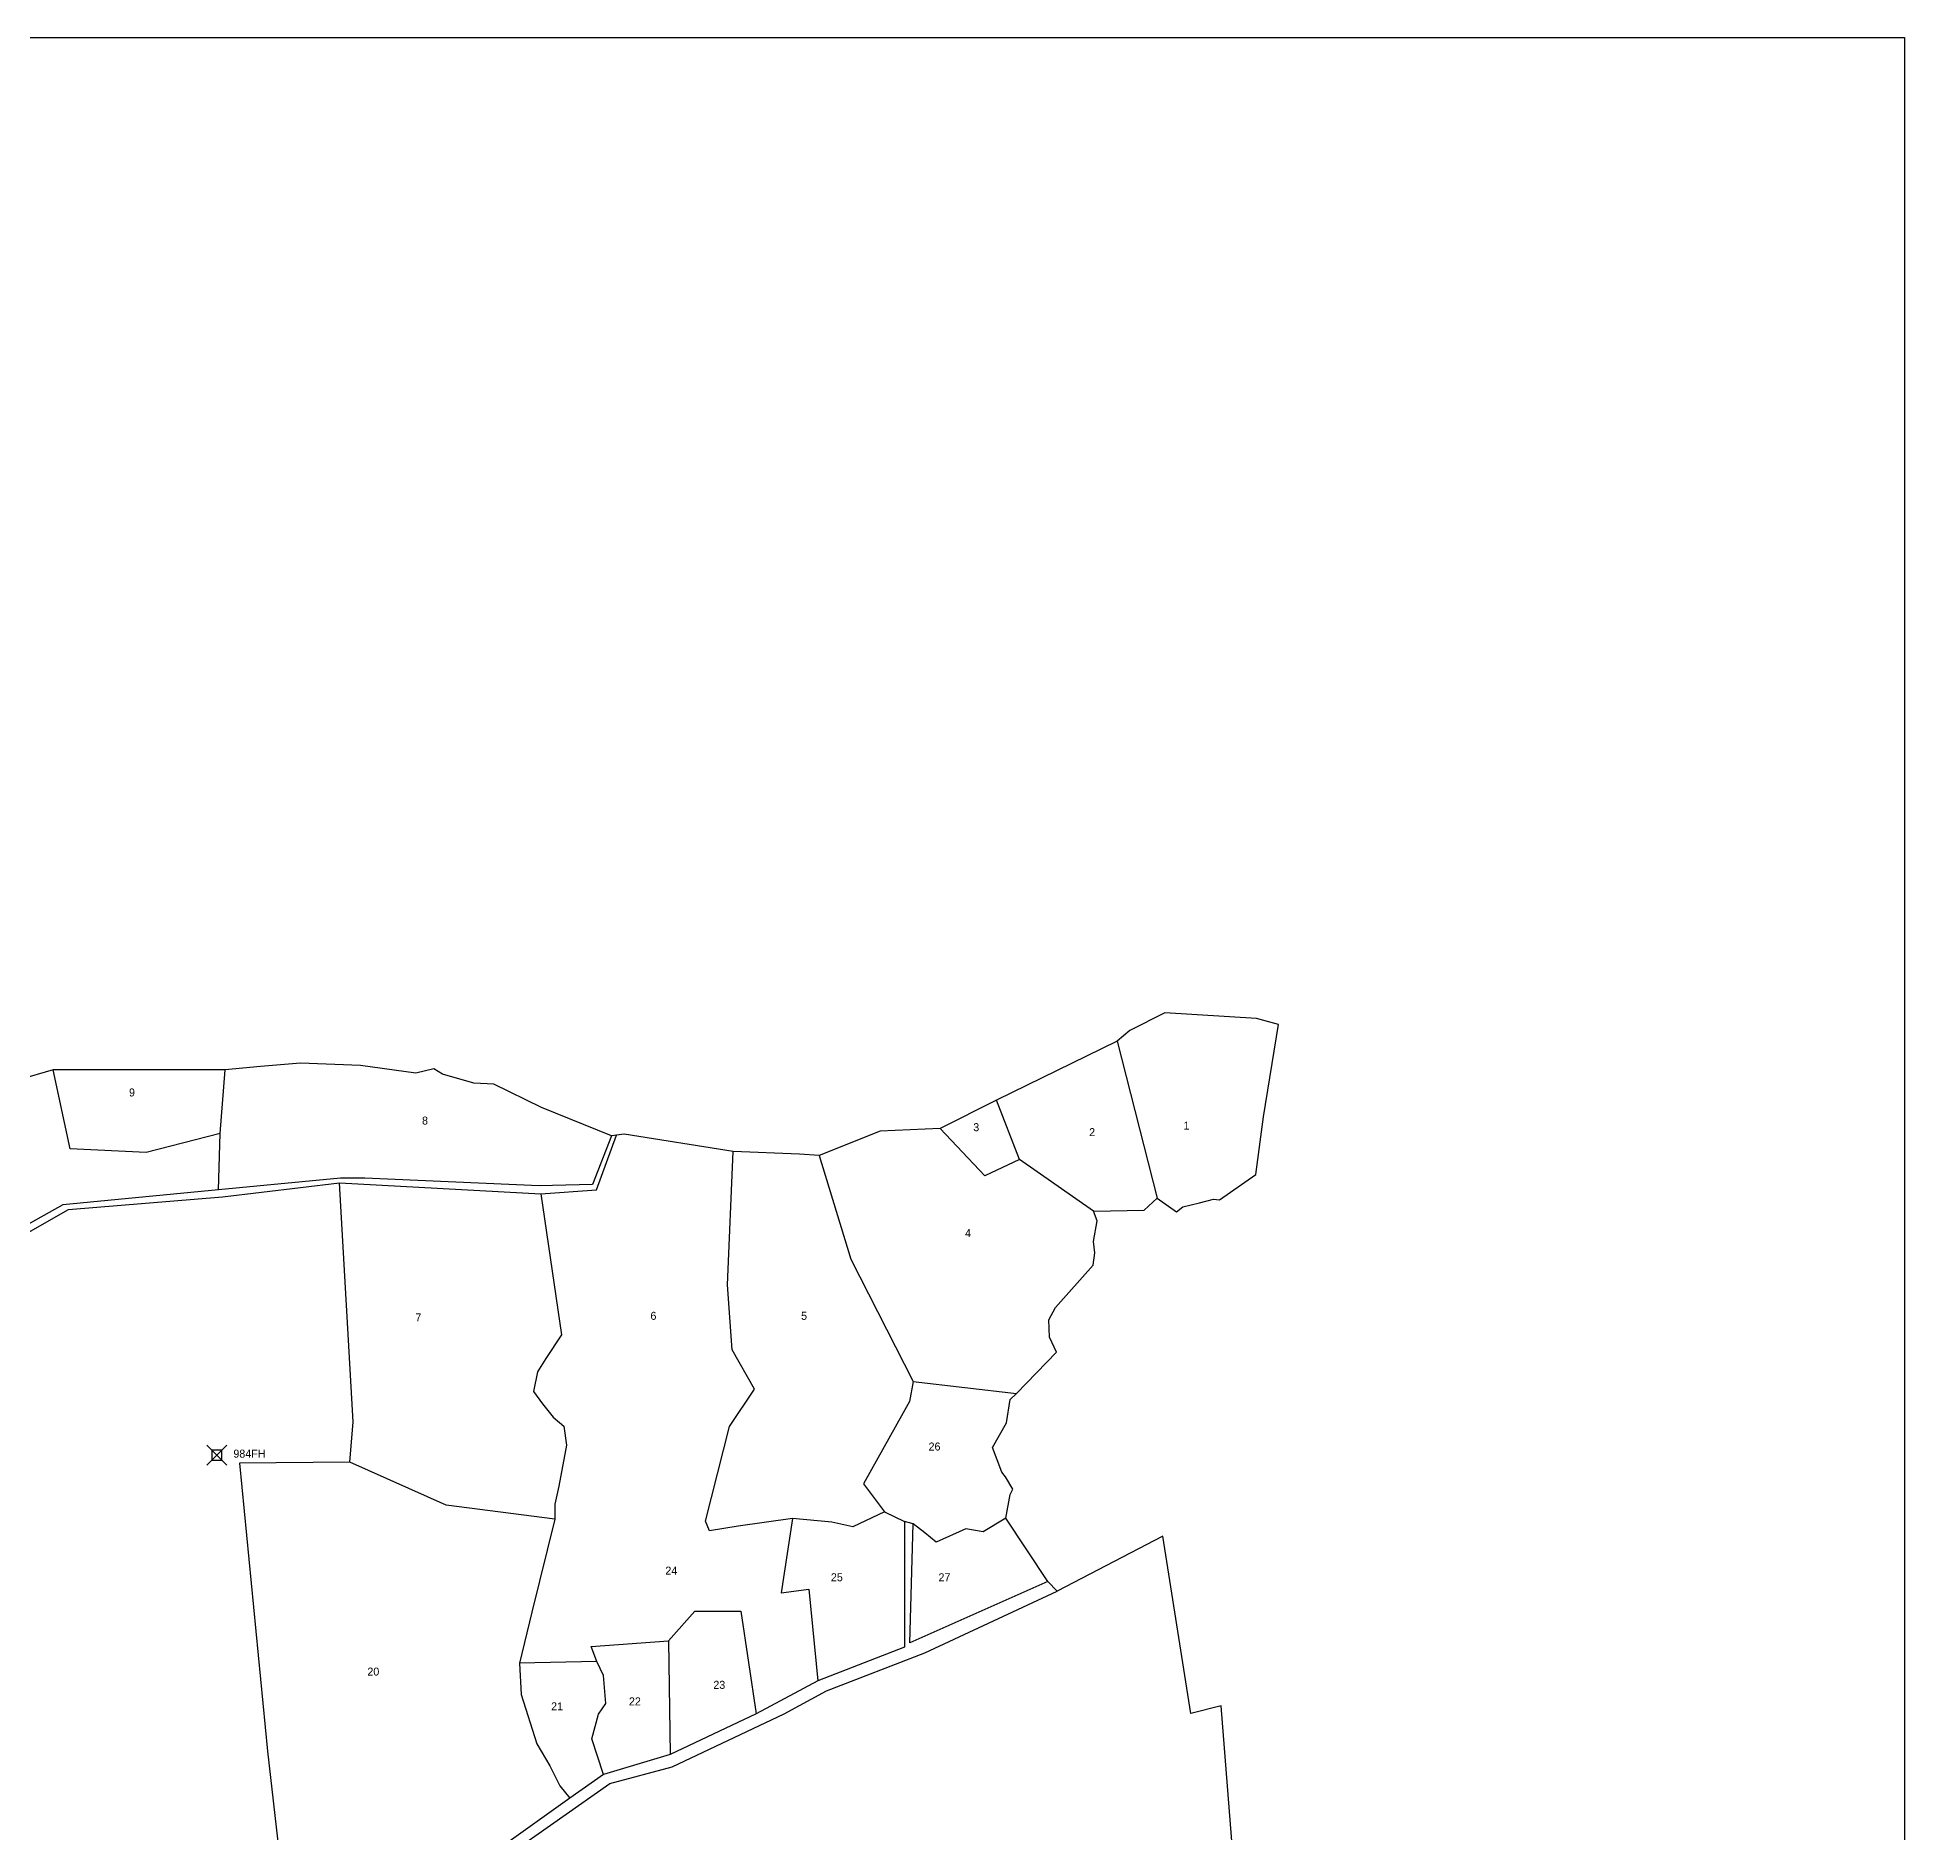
# Model space of a CAD drawing. Extents: x 0 to 153596, y 0 to 178973.
# Drawn here: x 152663 to 153596, y 178076 to 178973 of the extents above; entities that cross this region are included whole.
import ezdxf

# ---------------------------------------------------------------- set-up
doc = ezdxf.new("R2010")
doc.units = 0
doc.header["$MEASUREMENT"] = 0
doc.header["$PDMODE"] = 67
doc.header["$PDSIZE"] = 5
for name, color, linetype in [('BORDER-B', 3, 'CONTINUOUS'), ('IMAGE', 7, 'CONTINUOUS'), ('NO', 1, 'CONTINUOUS'), ('PARCEL', 6, 'CONTINUOUS'), ('ROAD', 2, 'CONTINUOUS'), ('TRIG-P', 2, 'CONTINUOUS'), ('TRIG-T', 1, 'CONTINUOUS')]:
    doc.layers.add(name, color=color, linetype=linetype)
picture_1 = doc.add_image_def('image1.tif', size_in_pixel=(8455, 8379))

msp = doc.modelspace()

# ---------------------------------------------------------------- linework, layer by layer
at = {"layer": 'BORDER-B'}
for points in [[(153283.12, 178479.82), (153272.17, 178482.79), (153226.25, 178485.67), (153208.7, 178476.78), (153202.45, 178471.5), (153142.11, 178441.94), (153113.99, 178427.76), (153083.94, 178426.56), (153053.4, 178414.31), (153043.55, 178415.03), (153010.46, 178416.28), (152955.89, 178424.93), (152949.64, 178424.21)], [(153260.06, 178067.4), (153254.36, 178139.35), (153239.29, 178135.52), (153225.25, 178224.09), (153172.39, 178196.52), (153167.79, 178201.37), (153146.85, 178233.02), (153148.98, 178244.9), (153150.32, 178247.58), (153146.68, 178253.71), (153144.77, 178256), (153140.17, 178268.45), (153147.07, 178280.7), (153148.98, 178292.38), (153152.05, 178295.44), (153172.16, 178316.12), (153168.52, 178323.58), (153168.32, 178332.2), (153171.58, 178338.32), (153190.35, 178359.57), (153191.31, 178365.7), (153190.59, 178371.39), (153192.5, 178381.73), (153190.59, 178386.51), (153215.87, 178387.09), (153222.38, 178393.02), (153232.15, 178386.13), (153235.21, 178388.62), (153243.64, 178390.72), (153250.54, 178392.45), (153253.6, 178392.25), (153271.8, 178404.89), (153275.63, 178433.61), (153283.12, 178479.82)], [(152949.64, 178424.21), (152914.57, 178438.29), (152890.72, 178449.93), (152880.73, 178450.49), (152865.2, 178454.92), (152860.76, 178457.69), (152851.88, 178455.48), (152824.15, 178459.36), (152794.19, 178460.47), (152774.22, 178458.8), (152756.47, 178457.14), (152670.48, 178457.14), (152584.5, 178432.19)]]:
    msp.add_lwpolyline(points, dxfattribs=at)
at = {"layer": 'PARCEL'}
for points in [[(153202.45, 178471.5), (153222.38, 178393.02)], [(152753.93, 178425.31), (152716.91, 178415.91), (152678.98, 178417.73), (152670.48, 178457.14)], [(152753.15, 178397.16), (152753.93, 178425.31), (152756.47, 178457.14)], [(153190.59, 178386.51), (153153.57, 178412.32), (153142.11, 178441.94)], [(153153.57, 178412.32), (153136.35, 178404.19), (153113.99, 178427.76)], [(153086.11, 178236.32), (153070.32, 178228.67), (153059.79, 178231.06), (153040.18, 178232.98), (153012.9, 178229.15), (152998.55, 178226.76), (152996.64, 178231.54), (153008.6, 178278.89), (153021.04, 178297.54), (153010.03, 178317.15), (153007.64, 178349.67), (153010.46, 178416.28)], [(153053.4, 178414.31), (153069.36, 178362.59), (153100.46, 178301.37), (153098.55, 178291.32), (153075.58, 178250.19), (153086.11, 178236.32), (153096.19, 178231.38)], [(152921.29, 178232.62), (152866.98, 178239.62), (152818.83, 178261), (152820.48, 178281.16), (152813.67, 178400.69)], [(152914.27, 178395.19), (152924.58, 178324.76), (152916.76, 178312.83), (152912.65, 178306.25), (152910.59, 178296.38), (152915.12, 178290.21), (152920.47, 178283.63), (152925.82, 178279.1), (152927.05, 178269.64), (152923.35, 178249.08), (152921.29, 178240.03), (152921.29, 178232.62), (152909.77, 178186.15), (152903.6, 178160.65), (152904.42, 178145.02), (152912.24, 178120.34), (152918.82, 178109.23), (152923.76, 178099.36), (152928.76, 178093.05)], [(153100.46, 178301.37), (153152.05, 178295.44)], [(152818.83, 178261), (152763.69, 178260.59), (152777.68, 178116.64), (152783.41, 178065.49), (152771.07, 178051.92), (152778.23, 178030.49)], [(153040.18, 178232.98), (153034.43, 178195.67), (153048.31, 178197.59), (153052.81, 178151.82)], [(153146.85, 178233.02), (153135.39, 178226.28), (153126.78, 178227.72), (153111.95, 178221.02), (153106.2, 178225.8), (153100.49, 178230.31)], [(152945.61, 178104.88), (152939.81, 178122.81), (152943.1, 178135.15), (152946.8, 178140.49), (152945.57, 178154.48), (152942.28, 178161.47), (152939.4, 178168.87), (152978.07, 178171.75), (152991.24, 178186.56), (153014.28, 178186.56), (153021.97, 178135.34)], [(152978.07, 178171.75), (152978.95, 178114.91)], [(152942.28, 178161.47), (152903.6, 178160.65)]]:
    msp.add_lwpolyline(points, dxfattribs=at)
at = {"layer": 'ROAD'}
for points in [[(152949.64, 178424.21), (152940.2, 178399.9), (152913.48, 178399.12), (152826.24, 178403.05), (152814.06, 178403.05), (152753.15, 178397.16), (152675.34, 178389.69), (152567.28, 178329.2), (152571.99, 178326.84), (152678.1, 178387.34), (152755.12, 178393.62), (152813.67, 178400.69), (152914.27, 178395.19), (152942.17, 178397.16), (152952.08, 178424.49)], [(153167.79, 178201.37), (153098.7, 178170.82), (153100.49, 178230.31), (153096.19, 178231.38), (153096.19, 178168.67), (153052.81, 178151.82), (153021.97, 178135.34), (152978.95, 178114.91), (152945.61, 178104.88), (152928.76, 178093.05), (152887.88, 178064.02), (152778.23, 178030.49), (152653.82, 178042.68)], [(152653.47, 177976.67), (152666.02, 177984.19), (152721.95, 178006.77), (152774.3, 178025.76), (152779.32, 178024.69), (152889.39, 178058.73), (152948.84, 178100.52), (152980.03, 178108.77), (153035.96, 178135.29), (153057.11, 178146.75), (153106.23, 178165.75), (153172.39, 178196.52)]]:
    msp.add_lwpolyline(points, dxfattribs=at)
at = {"layer": 'TRIG-P'}
msp.add_point((152752.31, 178264.62), dxfattribs=at)

# ---------------------------------------------------------------- texts
at = {"layer": 'NO'}
for s, p in [('9', (152708.4, 178443.86)), ('8', (152854.89, 178429.8)), ('1', (153235.6, 178427.32)), ('3', (153130.49, 178426.49)), ('2', (153188.42, 178424.01)), ('4', (153126.35, 178373.56)), ('7', (152851.58, 178331.38)), ('6', (152969.1, 178332.21)), ('5', (153044.42, 178332.21)), ('26', (153108.14, 178266.87)), ('24', (152976.55, 178204.84)), ('25', (153059.31, 178201.53)), ('27', (153113.11, 178201.53)), ('20', (152827.58, 178154.39)), ('23', (153000.55, 178147.77)), ('22', (152958.34, 178139.5)), ('21', (152919.44, 178137.02))]:
    msp.add_text(s, height=4, dxfattribs=at).set_placement(p)
at = {"layer": 'TRIG-T'}
msp.add_text('984FH', height=4, dxfattribs=at).set_placement((152760.58, 178263.32))

# ---------------------------------------------------------------- pictures from other files: only their frames are drawn
at = {"layer": 'IMAGE'}
image = msp.add_image(picture_1, insert=(151815.57, 177208.64), size_in_units=(1780.56, 1764.56), dxfattribs=at)
image.dxf.flags = 15

doc.saveas('drawing.dxf')
